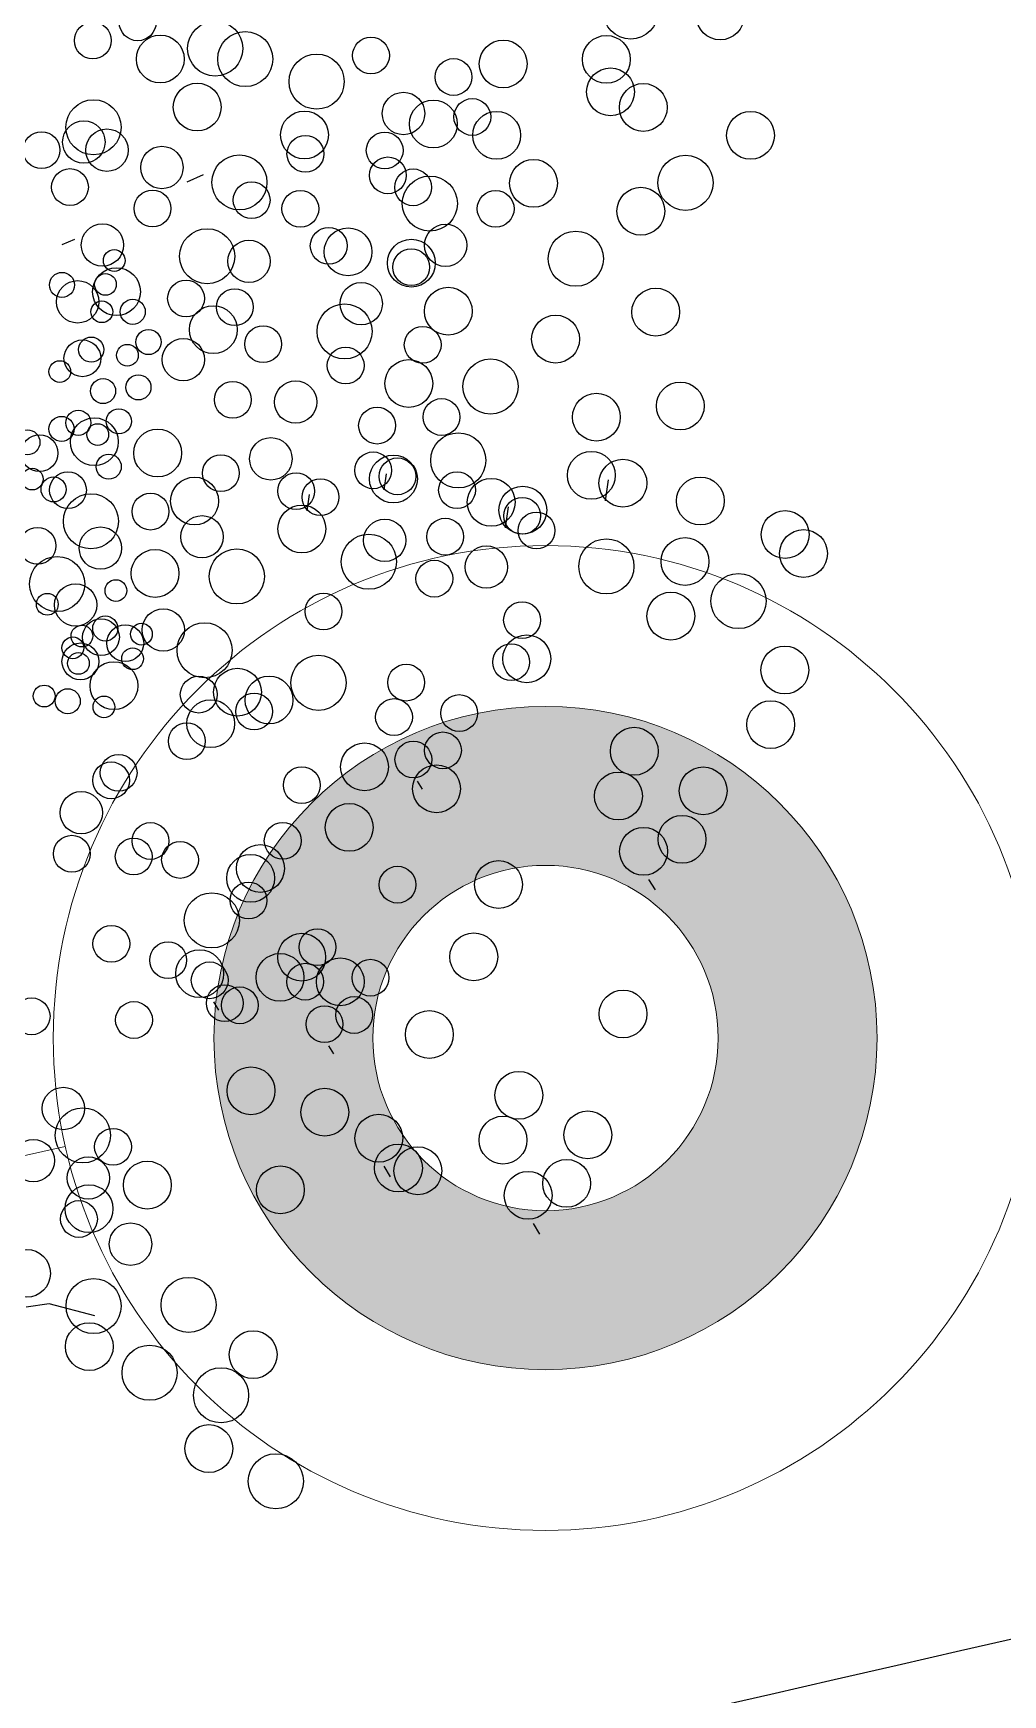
# Model space of a CAD drawing. Header units: millimetres. Extents: x 441156 to 441876, y 4514765 to 4515211.
# Drawn here: x 441584.391 to 441585.016, y 4514836.192 to 4514837.262 of the extents above; entities that cross this region are included whole.
import ezdxf

# ---------------------------------------------------------------- set-up
doc = ezdxf.new("R2010")
doc.units = ezdxf.units.MM
doc.linetypes.add('CONTINUA', pattern=[0])
doc.linetypes.add('HIDDEN', pattern=[0.375, 0.25, -0.125])
doc.layers.add('01_piscinas', color=254, linetype='Continuous')
doc.layers.add('INGIN ELECTRICIDAD ALUMBRADO', color=120, linetype='HIDDEN')

msp = doc.modelspace()

# ---------------------------------------------------------------- hatches: boundary and pattern name
at = {"layer": 'INGIN ELECTRICIDAD ALUMBRADO', "linetype": 'CONTINUA', "lineweight": 13}
h = msp.add_hatch(color=86, dxfattribs=at)
h.dxf.hatch_style = 1
edge = h.paths.add_edge_path()
edge.add_arc((441584.72082145, 4514836.61470766), 0.11124836, 0, 360)
edge = h.paths.add_edge_path()
edge.add_arc((441584.72082145, 4514836.61470766), 0.21369962, 0, 180)
edge.add_arc((441584.72082145, 4514836.61470766), 0.21369962, 180, 360)

# ---------------------------------------------------------------- linework, layer by layer
at = {"layer": '01_piscinas'}
for p, q in [((441584.48978716, 4514837.16640926, 0.00000053), (441584.50046706, 4514837.1710393, 0.00000053)), ((441584.40931027, 4514837.12596382, 0.00000053), (441584.41752558, 4514837.1295254, 0.00000053)), ((441584.42960549, 4514837.06631007, 0.00000053), (441584.43114534, 4514837.06570159, 0.00000053)), ((441584.61817456, 4514836.97830568, 0.00000053), (441584.61666365, 4514836.96785501, 0.00000053)), ((441584.76131073, 4514836.97445367, 0.00000053), (441584.75934654, 4514836.9608678, 0.00000053)), ((441584.5685266, 4514836.96491912, 0.00000053), (441584.56701569, 4514836.95446844, 0.00000053)), ((441584.69676838, 4514836.95705114, 0.00000053), (441584.6948042, 4514836.94346526, 0.00000053)), ((441584.63813099, 4514836.78020144, 0.00000053), (441584.64133603, 4514836.77495569, 0.00000053)), ((441584.78725409, 4514836.71691815, 0.00000053), (441584.79142064, 4514836.71009868, 0.00000053)), ((441584.50686229, 4514836.63799639, 0.00000053), (441584.51006733, 4514836.63275064, 0.00000053)), ((441584.58089523, 4514836.60968467, 0.00000053), (441584.58410027, 4514836.60443892, 0.00000053)), ((441584.61660478, 4514836.53205159, 0.00000053), (441584.62077133, 4514836.52523211, 0.00000053)), ((441584.7128476, 4514836.49524636, 0.00000053), (441584.71701415, 4514836.48842688, 0.00000053))]:
    msp.add_line(p, q, dxfattribs=at)
at = {"layer": '01_piscinas', "elevation": 0.00000131}
msp.add_lwpolyline([(441583.31739881, 4514835.83174273, -0.0058147586), (441588.54332977, 4514837.00261362, -0.0069540546), (441592.08503505, 4514837.58702849)], format="xyb", dxfattribs=at)
at = {"layer": '01_piscinas', "elevation": 0.00000053}
msp.add_lwpolyline([(441584.43043076, 4514836.43562963), (441584.4010173, 4514836.44337752), (441584.4010173, 4514836.44337752), (441584.3860737, 4514836.44139035)], dxfattribs=at)
at = {"layer": '01_piscinas'}
for centre, radius in [((441584.77574925, 4514837.27615038, 0.00000053), 0.01775907), ((441584.83343098, 4514837.2732497, 0.00000053), 0.01541533), ((441584.45795926, 4514837.26911422, 0.00000053), 0.01185795), ((441584.42902398, 4514837.25739386, 0.00000053), 0.01185795), ((441584.50792941, 4514837.25225864, 0.00000053), 0.01775907), ((441584.47251959, 4514837.24549958, 0.00000053), 0.01541533), ((441584.52728408, 4514837.24546904, 0.00000053), 0.01775907), ((441584.60834178, 4514837.24772899, 0.00000053), 0.01185795), ((441584.69356982, 4514837.24232765, 0.00000053), 0.01541533), ((441584.7600305, 4514837.24525339, 0.00000053), 0.01541533), ((441584.57332441, 4514837.23091634, 0.00000053), 0.01775907), ((441584.66153669, 4514837.2338975, 0.00000053), 0.01185795), ((441584.76272321, 4514837.22434671, 0.00000053), 0.01541533), ((441584.49631581, 4514837.21455212, 0.00000053), 0.01541533), ((441584.62928111, 4514837.21038007, 0.00000053), 0.01366082), ((441584.78382672, 4514837.21430593, 0.00000053), 0.01541533), ((441584.42949362, 4514837.2015164, 0.00000053), 0.01775907), ((441584.5654692, 4514837.19657119, 0.00000053), 0.01541533), ((441584.64851539, 4514837.20364209, 0.00000053), 0.01541533), ((441584.67365168, 4514837.20814878, 0.00000053), 0.01185795), ((441584.68932273, 4514837.1963504, 0.00000053), 0.01541533), ((441584.85298011, 4514837.196325, 0.00000053), 0.01541533), ((441584.42326585, 4514837.19200181, 0.00000053), 0.01366082), ((441584.43815406, 4514837.18677904, 0.00000053), 0.01366082), ((441584.39602753, 4514837.18680253, 0.00000053), 0.01185795), ((441584.4735697, 4514837.17558466, 0.00000053), 0.01366082), ((441584.56606617, 4514837.18436258, 0.00000053), 0.01185795), ((441584.61718977, 4514837.18661316, 0.00000053), 0.01185795), ((441584.52353694, 4514837.16599853, 0.00000053), 0.01775907), ((441584.61926108, 4514837.1705311, 0.00000053), 0.01185795), ((441584.71311895, 4514837.16540294, 0.00000053), 0.01541533), ((441584.81104786, 4514837.16575234, 0.00000053), 0.01775907), ((441584.41433231, 4514837.16299679, 0.00000053), 0.01185795), ((441584.63549455, 4514837.16280742, 0.00000053), 0.01185795), ((441584.64629676, 4514837.15236723, 0.00000053), 0.01775907), ((441584.46752723, 4514837.14916531, 0.00000053), 0.01185795), ((441584.53140891, 4514837.15460446, 0.00000053), 0.01185795), ((441584.56279918, 4514837.14899548, 0.00000053), 0.01185795), ((441584.68868947, 4514837.14897593, 0.00000053), 0.01185795), ((441584.78227234, 4514837.14742201, 0.00000053), 0.01541533), ((441584.43527165, 4514837.12564788, 0.00000053), 0.01366082), ((441584.50275356, 4514837.11841177, 0.00000053), 0.01775907), ((441584.58110396, 4514837.12518974, 0.00000053), 0.01185795), ((441584.59355709, 4514837.12126576, 0.00000053), 0.01541533), ((441584.65643389, 4514837.12545851, 0.00000053), 0.01366082), ((441584.52970228, 4514837.11516226, 0.00000053), 0.01366082), ((441584.63436444, 4514837.11397408, 0.00000053), 0.01541533), ((441584.74034009, 4514837.11684936, 0.00000053), 0.01775907), ((441584.44285183, 4514837.1156527, 0.00000053), 0.00701654), ((441584.63429888, 4514837.11135825, 0.00000053), 0.01185795), ((441584.40918022, 4514837.09996254, 0.00000053), 0.00808333), ((441584.44435736, 4514837.09558523, 0.00000053), 0.01541533), ((441584.43718421, 4514837.10027061, 0.00000053), 0.00701654), ((441584.4891333, 4514837.09123806, 0.00000053), 0.01185795), ((441584.41928443, 4514837.08904268, 0.00000053), 0.01366082), ((441584.52052357, 4514837.08562907, 0.00000053), 0.01185795), ((441584.60204329, 4514837.08784082, 0.00000053), 0.01366082), ((441584.65816066, 4514837.08302662, 0.00000053), 0.01541533), ((441584.79185639, 4514837.08244822, 0.00000053), 0.01541533), ((441584.43488257, 4514837.0826513, 0.00000053), 0.00701654), ((441584.45480039, 4514837.08263478, 0.00000053), 0.00808333), ((441584.50671331, 4514837.07112908, 0.00000053), 0.01541533), ((441584.59133847, 4514837.06999091, 0.00000053), 0.01775907), ((441584.46493471, 4514837.06313284, 0.00000053), 0.00808333), ((441584.53882835, 4514837.06182333, 0.00000053), 0.01185795), ((441584.64167122, 4514837.06137841, 0.00000053), 0.01185795), ((441584.72731405, 4514837.06504569, 0.00000053), 0.01541533), ((441584.42233039, 4514837.05267138, 0.00000053), 0.01185795), ((441584.4280167, 4514837.05826313, 0.00000053), 0.00808333), ((441584.45135248, 4514837.05460703, 0.00000053), 0.00701654), ((441584.48742666, 4514837.05179586, 0.00000053), 0.01366082), ((441584.40775354, 4514837.04409412, 0.00000053), 0.00701654), ((441584.59202327, 4514837.04799185, 0.00000053), 0.01185795), ((441584.63270253, 4514837.03639471, 0.00000053), 0.01541533), ((441584.68538179, 4514837.03447303, 0.00000053), 0.01775907), ((441584.43567462, 4514837.03154794, 0.00000053), 0.00808333), ((441584.45846651, 4514837.03392104, 0.00000053), 0.00808333), ((441584.51924518, 4514837.02595263, 0.00000053), 0.01185795), ((441584.55976768, 4514837.02447442, 0.00000053), 0.01366082), ((441584.75361045, 4514837.01474439, 0.00000053), 0.01541533), ((441584.8076728, 4514837.02194163, 0.00000053), 0.01541533), ((441584.4197021, 4514837.0110762, 0.00000053), 0.00808333), ((441584.44580895, 4514837.012046, 0.00000053), 0.00808333), ((441584.61225127, 4514837.00929855, 0.00000053), 0.01185795), ((441584.65383769, 4514837.01483488, 0.00000053), 0.01185795), ((441584.38688593, 4514836.99854959, 0.00000053), 0.00808333), ((441584.40889093, 4514837.00717629, 0.00000053), 0.00808333), ((441584.43003603, 4514836.99892082, 0.00000053), 0.01541533), ((441584.43222672, 4514837.00352019, 0.00000053), 0.00701654), ((441584.47084338, 4514836.99162914, 0.00000053), 0.01541533), ((441584.39473814, 4514836.99151758, 0.00000053), 0.01185795), ((441584.54378047, 4514836.98786922, 0.00000053), 0.01366082), ((441584.66459841, 4514836.98688627, 0.00000053), 0.01775907), ((441584.43934075, 4514836.9828342, 0.00000053), 0.00808333), ((441584.51162762, 4514836.97865903, 0.00000053), 0.01185795), ((441584.60974727, 4514836.98047268, 0.00000053), 0.01185795), ((441584.62279971, 4514836.97491302, 0.00000053), 0.01541533), ((441584.62540967, 4514836.97660485, 0.00000053), 0.01185795), ((441584.75035525, 4514836.97727077, 0.00000053), 0.01541533), ((441584.77071637, 4514836.97224258, 0.00000053), 0.01541533), ((441584.38995297, 4514836.97485433, 0.00000053), 0.00701654), ((441584.40377041, 4514836.96817808, 0.00000053), 0.00808333), ((441584.41304292, 4514836.96771184, 0.00000053), 0.01185795), ((441584.4946396, 4514836.96068168, 0.00000053), 0.01541533), ((441584.56009931, 4514836.96708611, 0.00000053), 0.01185795), ((441584.57576171, 4514836.96321828, 0.00000053), 0.01185795), ((441584.66380658, 4514836.96774809, 0.00000053), 0.01185795), ((441584.68581291, 4514836.95986823, 0.00000053), 0.01541533), ((441584.82063235, 4514836.9607288, 0.00000053), 0.01541533), ((441584.42781741, 4514836.94764596, 0.00000053), 0.01775907), ((441584.46623783, 4514836.95388035, 0.00000053), 0.01185795), ((441584.70617402, 4514836.95484005, 0.00000053), 0.01541533), ((441584.56379299, 4514836.94270074, 0.00000053), 0.01541533), ((441584.70584469, 4514836.95112656, 0.00000053), 0.01185795), ((441584.71496291, 4514836.94169318, 0.00000053), 0.01185795), ((441584.8752819, 4514836.93912081, 0.00000053), 0.01541533), ((441584.39345975, 4514836.93184114, 0.00000053), 0.01185795), ((441584.43398225, 4514836.93036293, 0.00000053), 0.01366082), ((441584.49945915, 4514836.93766172, 0.00000053), 0.01366082), ((441584.61720339, 4514836.93534443, 0.00000053), 0.01366082), ((441584.65619673, 4514836.93773999, 0.00000053), 0.01185795), ((441584.6069807, 4514836.92161653, 0.00000053), 0.01775907), ((441584.68270733, 4514836.91817575, 0.00000053), 0.01366082), ((441584.76004821, 4514836.91860405, 0.00000053), 0.01775907), ((441584.81073955, 4514836.92171828, 0.00000053), 0.01541533), ((441584.88713558, 4514836.92685742, 0.00000053), 0.01541533), ((441584.40605011, 4514836.90721971, 0.00000053), 0.01775907), ((441584.46918147, 4514836.91404977, 0.00000053), 0.01541533), ((441584.52186073, 4514836.91212809, 0.00000053), 0.01775907), ((441584.64918463, 4514836.91069349, 0.00000053), 0.01185795), ((441584.84520333, 4514836.89628476, 0.00000053), 0.01775907), ((441584.39972497, 4514836.89416108, 0.00000053), 0.00701654), ((441584.41799504, 4514836.89375773, 0.00000053), 0.01366082), ((441584.44392626, 4514836.9029856, 0.00000053), 0.00701654), ((441584.57773828, 4514836.88953198, 0.00000053), 0.01185795), ((441584.80162382, 4514836.88655782, 0.00000053), 0.01541533), ((441584.47446645, 4514836.87764058, 0.00000053), 0.01366082), ((441584.70571345, 4514836.88396611, 0.00000053), 0.01185795), ((441584.42205706, 4514836.87371229, 0.00000053), 0.00701654), ((441584.43431388, 4514836.87297462, 0.00000053), 0.01185795), ((441584.43706039, 4514836.87859743, 0.00000053), 0.00808333), ((441584.44997628, 4514836.86910679, 0.00000053), 0.01185795), ((441584.46039617, 4514836.87494133, 0.00000053), 0.00701654), ((441584.50107735, 4514836.86454133, 0.00000053), 0.01775907), ((441584.41619488, 4514836.86611681, 0.00000053), 0.00701654), ((441584.421041, 4514836.85738643, 0.00000053), 0.01185795), ((441584.69870135, 4514836.85691961, 0.00000053), 0.01185795), ((441584.70874356, 4514836.85904786, 0.00000053), 0.01541533), ((441584.41975543, 4514836.85609298, 0.00000053), 0.00701654), ((441584.44268115, 4514836.84171479, 0.00000053), 0.01541533), ((441584.45469173, 4514836.85909891, 0.00000053), 0.00701654), ((441584.57449018, 4514836.84358904, 0.00000053), 0.01775907), ((441584.87511129, 4514836.85181223, 0.00000053), 0.01541533), ((441584.49731313, 4514836.83597196, 0.00000053), 0.01185795), ((441584.52229185, 4514836.83752329, 0.00000053), 0.01541533), ((441584.54265296, 4514836.83249511, 0.00000053), 0.01541533), ((441584.63105133, 4514836.843714, 0.00000053), 0.01185795), ((441584.39772849, 4514836.8350666, 0.00000053), 0.00701654), ((441584.41288956, 4514836.83170481, 0.00000053), 0.00808333), ((441584.53301742, 4514836.82510977, 0.00000053), 0.01185795), ((441584.66522689, 4514836.8240873, 0.00000053), 0.01185795), ((441584.43622534, 4514836.82804871, 0.00000053), 0.00701654), ((441584.5050371, 4514836.81725864, 0.00000053), 0.01541533), ((441584.62318564, 4514836.82150957, 0.00000053), 0.01185795), ((441584.86599556, 4514836.81665178, 0.00000053), 0.01541533), ((441584.48970328, 4514836.80596387, 0.00000053), 0.01185795), ((441584.77805052, 4514836.79948448, 0.00000053), 0.01541533), ((441584.60419087, 4514836.78941984, 0.00000053), 0.01541533), ((441584.63565318, 4514836.79410349, 0.00000053), 0.01185795), ((441584.65472548, 4514836.80004271, 0.00000053), 0.01185795), ((441584.44082205, 4514836.78073374, 0.00000053), 0.01185795), ((441584.44569136, 4514836.78562034, 0.00000053), 0.01185795), ((441584.56373622, 4514836.77765215, 0.00000053), 0.01185795), ((441584.65060645, 4514836.77529899, 0.00000053), 0.01541533), ((441584.76782513, 4514836.77061872, 0.00000053), 0.01541533), ((441584.82247876, 4514836.77396977, 0.00000053), 0.01541533), ((441584.42159985, 4514836.75987881, 0.00000053), 0.01366082), ((441584.59429807, 4514836.75040932, 0.00000053), 0.01541533), ((441584.46617431, 4514836.74163349, 0.00000053), 0.01185795), ((441584.55145645, 4514836.74181572, 0.00000053), 0.01185795), ((441584.78403293, 4514836.73499082, 0.00000053), 0.01541533), ((441584.80882693, 4514836.7427118, 0.00000053), 0.01541533), ((441584.41555738, 4514836.73345947, 0.00000053), 0.01185795), ((441584.45540661, 4514836.73163106, 0.00000053), 0.01185795), ((441584.48527777, 4514836.72944414, 0.00000053), 0.01185795), ((441584.53708257, 4514836.72396273, 0.00000053), 0.01541533), ((441584.53075247, 4514836.71761014, 0.00000053), 0.01541533), ((441584.69054089, 4514836.71360408, 0.00000053), 0.01541533), ((441584.62548939, 4514836.713504, 0.00000053), 0.01185795), ((441584.50576361, 4514836.69049874, 0.00000053), 0.01775907), ((441584.52943955, 4514836.70331934, 0.00000053), 0.01185795), ((441584.4410043, 4514836.67541831, 0.00000053), 0.01185795), ((441584.47760575, 4514836.66481201, 0.00000053), 0.01185795), ((441584.5637104, 4514836.66677982, 0.00000053), 0.01541533), ((441584.57381557, 4514836.67319723, 0.00000053), 0.01185795), ((441584.67457718, 4514836.66701672, 0.00000053), 0.01541533), ((441584.49790839, 4514836.65615359, 0.00000053), 0.01541533), ((441584.54971239, 4514836.65377667, 0.00000053), 0.01541533), ((441584.5885449, 4514836.65093367, 0.00000053), 0.01541533), ((441584.60799113, 4514836.65357053, 0.00000053), 0.01185795), ((441584.50438448, 4514836.65189844, 0.00000053), 0.01185795), ((441584.56594988, 4514836.6509928, 0.00000053), 0.01185795), ((441584.51411031, 4514836.63714348, 0.00000053), 0.01185795), ((441584.52374778, 4514836.63578059, 0.00000053), 0.01185795), ((441584.77082001, 4514836.63021149, 0.00000053), 0.01541533), ((441584.38961962, 4514836.62868231, 0.00000053), 0.01185795), ((441584.45558886, 4514836.62631564, 0.00000053), 0.01185795), ((441584.57841742, 4514836.62358672, 0.00000053), 0.01185795), ((441584.59748972, 4514836.62952594, 0.00000053), 0.01185795), ((441584.64595522, 4514836.61697143, 0.00000053), 0.01541533), ((441584.53098939, 4514836.58070009, 0.00000053), 0.01541533), ((441584.70364404, 4514836.57781268, 0.00000053), 0.01541533), ((441584.41008649, 4514836.56929428, 0.00000053), 0.01366082), ((441584.57857128, 4514836.5669119, 0.00000053), 0.01541533), ((441584.4226137, 4514836.55198951, 0.00000053), 0.01775907), ((441584.74807227, 4514836.55229797, 0.00000053), 0.01541533), ((441584.61338362, 4514836.55012426, 0.00000053), 0.01541533), ((441584.69341864, 4514836.54894693, 0.00000053), 0.01541533), ((441584.39074754, 4514836.53569725, 0.00000053), 0.01366082), ((441584.44206773, 4514836.54464334, 0.00000053), 0.01185795), ((441584.6260272, 4514836.53094281, 0.00000053), 0.01541533), ((441584.42616318, 4514836.52450286, 0.00000053), 0.01366082), ((441584.63855592, 4514836.52917105, 0.00000053), 0.01541533), ((441584.73442044, 4514836.52104001, 0.00000053), 0.01541533), ((441584.46418931, 4514836.51994329, 0.00000053), 0.01541533), ((441584.54994931, 4514836.51686661, 0.00000053), 0.01541533), ((441584.70962645, 4514836.51331902, 0.00000053), 0.01541533), ((441584.42657345, 4514836.50470682, 0.00000053), 0.01541533), ((441584.4201207, 4514836.49808351, 0.00000053), 0.01185795), ((441584.45334202, 4514836.48186488, 0.00000053), 0.01366082), ((441584.38634479, 4514836.46308595, 0.00000053), 0.01541533), ((441584.4295325, 4514836.44200173, 0.00000053), 0.01775907), ((441584.49079623, 4514836.44273885, 0.00000053), 0.01775907), ((441584.42677791, 4514836.41587104, 0.00000053), 0.01541533), ((441584.53237185, 4514836.41069262, 0.00000053), 0.01541533), ((441584.4656556, 4514836.39906271, 0.00000053), 0.01775907), ((441584.51169593, 4514836.38451, 0.00000053), 0.01775907), ((441584.50384072, 4514836.35016485, 0.00000053), 0.01541533), ((441584.54702843, 4514836.32908063, 0.00000053), 0.01775907)]:
    msp.add_circle(centre, radius, dxfattribs=at)
at = {"layer": 'INGIN ELECTRICIDAD ALUMBRADO', "color": 86, "lineweight": 13, "elevation": 0.00000131}
msp.add_lwpolyline([(441584.41133004, 4514836.54484171), (441583.7319898, 4514836.39148446), (441580.22629921, 4514835.54267415), (441578.54440085, 4514835.11477593), (441578.21280914, 4514835.02649293)], dxfattribs=at)
at = {"layer": 'INGIN ELECTRICIDAD ALUMBRADO', "color": 86, "linetype": 'CONTINUA', "lineweight": 13}
for radius in [0.31727935, 0.21369962, 0.11124836]:
    msp.add_circle((441584.72082145, 4514836.61470766, 0.00000131), radius, dxfattribs=at)

doc.saveas('drawing.dxf')
